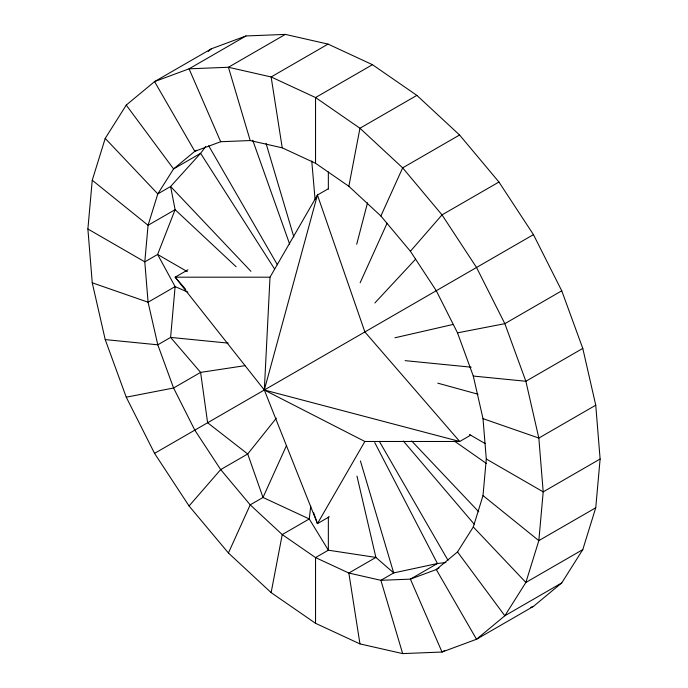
<?xml version="1.0" encoding="UTF-8"?>
<svg xmlns="http://www.w3.org/2000/svg" width="688" height="688" viewBox="0 0 688 688"><rect width="100%" height="100%" fill="white"/><g stroke="black" fill="none" stroke-linecap="round" stroke-linejoin="round"><path stroke-width="1.03" d="M328.434 188.693L317.443 195.031L270.014 277.187L264.321 390.001L317.443 523.637L329.346 516.765M87.883 228.992L92.252 180.23L105.212 138.4L126.248 105.092L154.559 81.605L211.474 48.745L245.977 35.965L285.339 34.4L328.047 44.101L372.457 64.689L416.868 95.383L459.575 135.003L498.938 182.019L533.441 234.625L561.752 290.809L582.788 348.403L595.748 405.198L600.117 459.008L595.748 507.77L582.788 549.6L561.752 582.908L533.441 606.395L476.526 639.255L442.023 652.035L402.661 653.6L359.953 643.899L315.543 623.311L271.132 592.617L228.425 552.997L189.062 505.981L154.559 453.375L126.248 397.191L105.212 339.597L92.252 282.802L87.883 228.992L144.798 261.853L148.075 302.213L157.793 344.808L173.574 387.998L194.807 430.138L220.685 469.594L250.2 504.854L282.235 534.567L315.543 557.59L348.85 573.035L380.885 580.311L410.401 579.133L436.278 569.552L439.021 567.961M561.752 582.908L504.837 615.769L476.526 639.255L436.278 569.552L457.511 551.931L473.292 526.956L483.01 495.575L486.287 459.008L483.01 418.648L473.292 376.052L457.511 332.854L436.278 290.723L410.401 251.266L380.885 215.998L348.85 186.293L315.543 163.271L282.235 147.825L250.2 140.55L220.685 141.728L194.807 151.308L173.574 168.93L157.793 193.904L148.075 225.277L144.798 261.853L157.604 254.457L175.113 209.677L170.598 186.508L200.604 153.321L205.703 146.484M310.735 506.196L309.265 518.958L328.348 550.194L375.889 557.426L393.691 572.915L437.439 563.524L445.91 562.526M271.132 592.617L282.235 534.567L309.265 518.958L263.005 497.467L247.714 453.985L207.613 422.742L200.604 372.389L170.598 337.412L175.113 286.604L157.604 254.457L187.299 271.605M348.85 186.293L359.953 128.243L416.868 95.383M356.711 244.249L367.512 202.797M228.425 552.997L250.2 504.854L263.005 497.467L286.406 445.747M380.885 215.998L402.661 167.855L459.575 135.003M360.134 282.777L387.069 223.247M470.721 435.134L459.73 441.481L364.872 441.481L317.443 523.637L313.573 512.483M276.37 418.115L247.714 453.985L220.685 469.594L189.062 505.981M410.401 251.266L442.023 214.88L498.938 182.019M374.891 302.952L415.621 259.135M208.24 51.428L211.474 48.745M245.977 35.965L189.062 68.826L154.559 81.605L194.807 151.308L196.639 150.251M285.339 34.4L228.425 67.261L189.062 68.826L220.685 141.728M328.047 44.101L271.132 76.961L228.425 67.261L250.2 140.55M372.457 64.689L315.543 97.55L271.132 76.961L282.235 147.825M187.97 269.782L175.148 277.187L264.321 390.001L364.872 441.481M154.559 453.375L436.08 290.835M436.278 290.723L533.441 234.625M561.752 290.809L504.837 323.67L457.511 332.854M582.788 348.403L525.873 381.264L473.292 376.052M595.748 405.198L538.833 438.058L483.01 418.648M600.117 459.008L543.202 491.868L538.833 540.63L525.873 582.461L504.837 615.769L457.511 551.931M595.748 507.77L538.833 540.63L483.01 495.575M582.788 549.6L525.873 582.461L473.292 526.956M444.775 650.444L442.023 652.035L410.401 579.133L437.439 563.524L374.745 442.565M530.482 607.495L533.441 606.395M394.989 337.765L453.306 324.409M126.248 397.191L173.574 387.998L200.604 372.389L244.945 365.672M270.014 277.187L175.148 277.187L185.691 289.356M228.158 343.114L170.598 337.412L157.793 344.808L105.212 339.597M405.094 360.641L471.177 367.186M437.774 383.156L478.04 394.233M92.252 282.802L148.075 302.213L175.113 286.604L187.884 292.133M469.397 434.472L485.178 443.579M486.287 459.008L543.202 491.868L538.833 438.058L525.873 381.264L504.837 323.67L476.526 267.486L442.023 214.88L402.661 167.855L359.953 128.243L315.543 97.55L315.543 163.271M454.742 441.335L486.339 463.411M92.252 180.23L148.075 225.277L175.113 209.677L236.096 266.729M250.948 271.33L170.598 186.508L157.793 193.904L105.212 138.4M411.648 440.965L478.728 511.777M403.323 441.017L474.135 524.101M126.248 105.092L173.574 168.93L200.604 153.321L274.589 268.991M208.688 145.779L277.367 264.742M379.329 441.335L448.008 560.299M252.737 140.24L289.648 244.12M266.058 143.431L293.845 236.93M360.409 460.917L393.691 572.915L380.885 580.311L402.661 653.6M356.969 476.087L375.889 557.426L348.85 573.035L359.953 643.899M311.759 161.018L315.07 199.425M328.348 171.948L328.348 189.097M328.348 516.98L328.348 550.194L315.543 557.59L315.543 623.311M317.443 195.031L264.321 390.001L459.73 441.481L364.872 331.951L317.443 195.031"/></g></svg>
